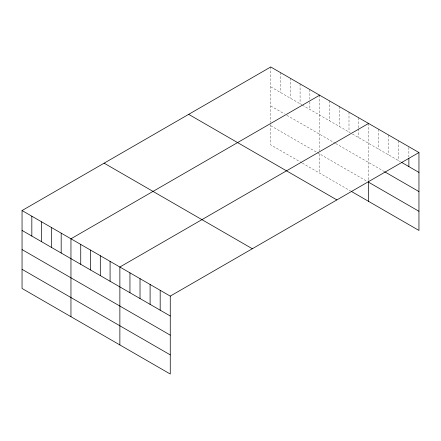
<?xml version="1.0" encoding="UTF-8"?>
<svg xmlns="http://www.w3.org/2000/svg" width="441" height="441" viewBox="0 0 441 441"><rect width="100%" height="100%" fill="white"/><g stroke="black" fill="none" stroke-linecap="round" stroke-linejoin="round"><path stroke-width="0.33" stroke-dasharray="2.21 1.65" d="M270.741 66.971L270.741 122.444M270.741 86.849L301.815 104.787M302.388 105.123L350.148 132.691M352.447 134.025L400.571 161.808M270.741 106L284.55 113.971M286.854 115.305L335.188 143.209M335.761 143.54L383.973 171.373M270.741 125.729L316.776 152.31M317.349 152.641L366.835 181.212M301.815 162.823L270.741 144.885L270.741 123.1M302.388 163.153L350.722 191.058M408.873 147.404L408.873 157.002M398.796 140.899L398.796 160.778M388.714 135.078L388.714 154.962M378.637 129.263L378.637 149.141M368.56 123.441L368.56 180.231M358.776 117.797L358.776 128.077M358.776 128.766L358.776 137.675M348.996 112.146L348.996 132.03M339.212 106.501L339.212 126.38M329.433 100.857L329.433 120.735M319.648 95.206L319.648 150.679M319.648 153.97L319.648 173.12M309.869 89.562L309.869 99.159M309.869 101.899L309.869 109.44M300.084 83.911L300.084 103.795M290.305 78.266L290.305 98.145M280.526 72.616L280.526 92.5"/><path stroke-width="0.66" d="M22.05 210.55L170.259 296.115L170.259 374.029L22.05 288.464L22.05 210.55L270.741 66.971L418.95 152.536L418.95 230.45L351.295 191.388M319.648 95.206L70.957 238.785L70.957 316.699M368.56 123.441L119.869 267.026L119.869 344.939M170.259 296.115L418.95 152.536M401.757 162.492L418.95 172.42M384.563 171.714L418.95 191.57M368.56 182.205L418.95 211.3M188.671 114.351L336.88 199.916M104.12 163.17L252.329 248.735M22.05 230.428L170.259 315.999M22.05 249.584L170.259 335.149M22.05 269.313L170.259 354.878M408.873 158.374L408.873 166.599M368.56 180.893L368.56 201.355M160.182 290.299L160.182 310.177M150.1 284.478L150.1 304.362M140.023 278.662L140.023 298.54M129.946 272.841L129.946 292.725M110.085 261.375L110.085 281.259M100.305 255.73L100.305 275.608M90.521 250.08L90.521 269.964M80.742 244.435L80.742 264.313M61.178 233.14L61.178 253.018M51.393 227.49L51.393 247.373M41.614 221.845L41.614 241.723M31.829 216.195L31.829 236.078"/></g></svg>
